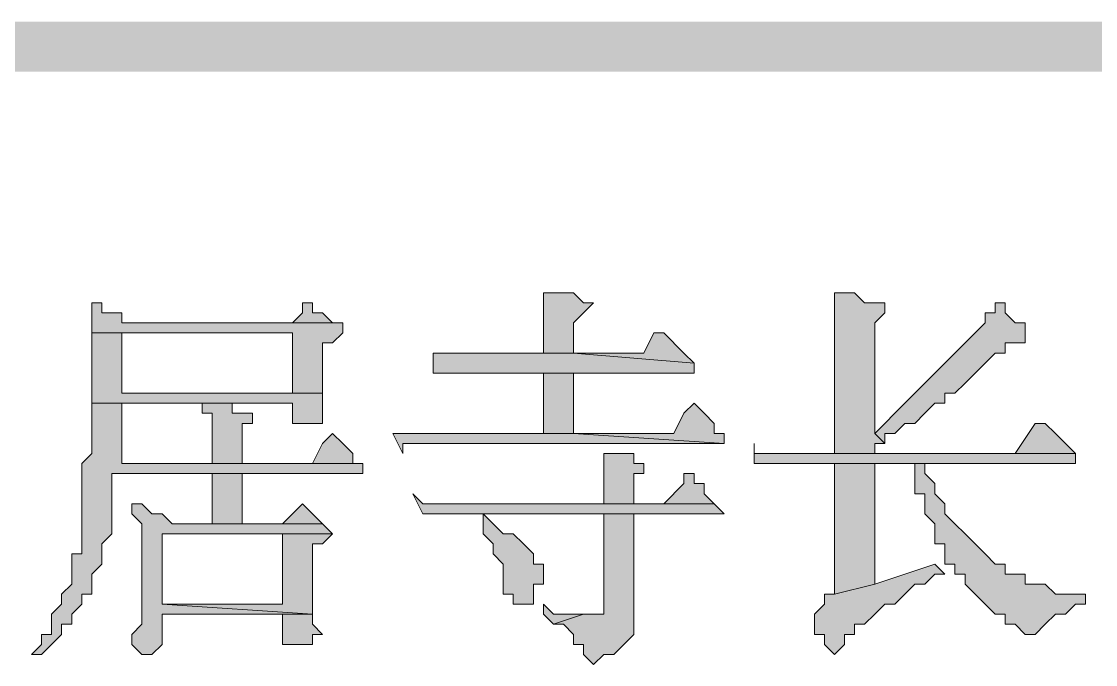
# Model space of a CAD drawing. Header units: millimetres. Extents: x 6 to 291, y 4 to 206.
# Drawn here: x 238.845 to 243.374, y 13.843 to 16.552 of the extents above; entities that cross this region are included whole.
import ezdxf

# ---------------------------------------------------------------- set-up
doc = ezdxf.new("R2010")
doc.units = ezdxf.units.MM
doc.layers.add('C00-00-00', color=7, linetype='Continuous')

msp = doc.modelspace()

# ---------------------------------------------------------------- hatches: boundary and pattern name
at = {"layer": 'C00-00-00'}
h = msp.add_hatch(color=256, dxfattribs=at)
h.dxf.hatch_style = 2
h.paths.add_polyline_path([(286.342664, 16.340669), (286.342664, 16.552333), (101.388337, 16.340669)])
h = msp.add_hatch(color=256, dxfattribs=at)
h.dxf.hatch_style = 2
h.paths.add_polyline_path([(286.342664, 16.552333), (101.388337, 16.340669), (101.388337, 16.552333)])
h = msp.add_hatch(color=256, dxfattribs=at)
h.dxf.hatch_style = 2
h.paths.add_polyline_path([(241.045994, 15.409331), (241.045994, 15.155331), (240.622661, 15.155331), (241.172994, 15.155331), (241.172994, 15.282331), (241.215328, 15.324664), (241.257661, 15.366997), (241.215328, 15.366997), (241.172994, 15.409331), (241.130661, 15.409331), (241.088328, 15.409331)])
h = msp.add_hatch(color=256, dxfattribs=at)
h.dxf.hatch_style = 2
h.paths.add_polyline_path([(242.273665, 15.409331), (242.273665, 14.731997), (241.977331, 14.731997), (242.442998, 14.731997), (242.442998, 14.774331), (242.485331, 14.774331), (242.442998, 14.816664), (242.442998, 15.282331), (242.485331, 15.324664), (242.485331, 15.366997), (242.442998, 15.366997), (242.400665, 15.366997), (242.358331, 15.409331)])
h = msp.add_hatch(color=256, dxfattribs=at)
h.dxf.hatch_style = 2
h.paths.add_polyline_path([(239.141007, 15.367004), (239.141007, 15.240004), (239.987674, 15.240004), (239.987674, 14.986004), (239.268007, 14.986004), (240.114674, 14.986004), (240.114674, 15.197671), (240.157007, 15.197671), (240.19934, 15.240004), (240.19934, 15.282338), (240.157007, 15.282338), (239.268007, 15.282338), (239.268007, 15.324671), (239.225674, 15.324671), (239.18334, 15.324671), (239.18334, 15.367004)])
h = msp.add_hatch(color=256, dxfattribs=at)
h.dxf.hatch_style = 2
h.paths.add_polyline_path([(240.030003, 15.367004), (240.030003, 15.324671), (239.98767, 15.282338), (239.310337, 15.282338), (240.157003, 15.282338), (240.11467, 15.324671), (240.072337, 15.324671), (240.072337, 15.367004)])
h = msp.add_hatch(color=256, dxfattribs=at)
h.dxf.hatch_style = 2
h.paths.add_polyline_path([(242.950997, 15.367004), (242.950997, 15.324671), (242.908664, 15.324671), (242.908664, 15.282338), (242.866331, 15.240004), (242.823997, 15.197671), (242.781664, 15.155338), (242.739331, 15.113004), (242.696997, 15.070671), (242.654664, 15.028338), (242.612331, 14.986004), (242.569997, 14.943671), (242.527664, 14.901338), (242.485331, 14.859004), (242.442997, 14.816671), (242.485331, 14.774338), (242.485331, 14.816671), (242.527664, 14.816671), (242.569997, 14.859004), (242.612331, 14.859004), (242.654664, 14.901338), (242.696997, 14.943671), (242.739331, 14.943671), (242.739331, 14.986004), (242.781664, 14.986004), (242.823997, 15.028338), (242.866331, 15.070671), (242.908664, 15.113004), (242.950997, 15.155338), (242.993331, 15.155338), (242.993331, 15.197671), (243.035664, 15.197671), (243.077997, 15.197671), (243.077997, 15.240004), (243.077997, 15.282338), (243.035664, 15.282338), (242.993331, 15.324671), (242.993331, 15.367004)])
h = msp.add_hatch(color=256, dxfattribs=at)
h.dxf.hatch_style = 2
h.paths.add_polyline_path([(239.141007, 15.24001), (239.141007, 14.943676), (239.987674, 14.943676), (239.987674, 14.85901), (240.030007, 14.85901), (240.07234, 14.85901), (240.114674, 14.85901), (240.114674, 14.901343), (240.114674, 14.98601), (239.268007, 14.98601), (239.268007, 15.028343), (239.268007, 15.070676), (239.268007, 15.11301), (239.268007, 15.155343), (239.268007, 15.24001), (239.987674, 15.24001)])
h = msp.add_hatch(color=256, dxfattribs=at)
h.dxf.hatch_style = 2
h.paths.add_polyline_path([(241.554006, 15.24001), (241.511672, 15.24001), (241.469339, 15.155343), (241.173006, 15.155343), (241.681006, 15.11301), (241.638672, 15.155343)])
h = msp.add_hatch(color=256, dxfattribs=at)
h.dxf.hatch_style = 2
h.paths.add_polyline_path([(240.580341, 15.155341), (240.580341, 15.070674), (240.622674, 15.070674), (241.681008, 15.070674), (241.681008, 15.113008), (241.173008, 15.155341)])
h = msp.add_hatch(color=256, dxfattribs=at)
h.dxf.hatch_style = 2
h.paths.add_polyline_path([(241.173005, 15.070672), (241.045994, 15.070672), (241.045994, 14.816666), (240.495672, 14.816666), (241.173005, 14.816666)])
h = msp.add_hatch(color=256, dxfattribs=at)
h.dxf.hatch_style = 2
h.paths.add_polyline_path([(239.141007, 14.943661), (239.141007, 14.731995), (239.098674, 14.689661), (239.098674, 14.520328), (239.098674, 14.477995), (239.098674, 14.308661), (239.05634, 14.308661), (239.05634, 14.223995), (239.05634, 14.181661), (239.014007, 14.139328), (239.014007, 14.096995), (238.971674, 14.054661), (238.971674, 14.012328), (238.971674, 13.969995), (238.92934, 13.969995), (238.92934, 13.927661), (238.887007, 13.885328), (238.92934, 13.885328), (238.971674, 13.927661), (239.014007, 13.969995), (239.014007, 14.012328), (239.05634, 14.012328), (239.05634, 14.054661), (239.098674, 14.096995), (239.098674, 14.139328), (239.141007, 14.139328), (239.141007, 14.181661), (239.141007, 14.223995), (239.18334, 14.266328), (239.18334, 14.308661), (239.18334, 14.350995), (239.225674, 14.393328), (239.225674, 14.477995), (239.225674, 14.647328), (239.649007, 14.647328), (240.284007, 14.647328), (240.284007, 14.689661), (239.776007, 14.689661), (239.268007, 14.689661), (239.268007, 14.943661), (239.987674, 14.943661)])
h = msp.add_hatch(color=256, dxfattribs=at)
h.dxf.hatch_style = 2
h.paths.add_polyline_path([(239.60666, 14.943661), (239.60666, 14.901328), (239.648994, 14.901328), (239.648994, 14.689661), (239.267994, 14.689661), (239.775994, 14.689661), (239.775994, 14.816661), (239.775994, 14.858995), (239.818327, 14.858995), (239.818327, 14.901328), (239.775994, 14.901328), (239.73366, 14.901328), (239.73366, 14.943661), (239.691327, 14.943661)])
h = msp.add_hatch(color=256, dxfattribs=at)
h.dxf.hatch_style = 2
h.paths.add_polyline_path([(241.681001, 14.943661), (241.638667, 14.901328), (241.596334, 14.816661), (241.173001, 14.816661), (241.808001, 14.774328), (241.808001, 14.816661), (241.765667, 14.816661), (241.765667, 14.858995), (241.723334, 14.901328)])
h = msp.add_hatch(color=256, dxfattribs=at)
h.dxf.hatch_style = 2
h.paths.add_polyline_path([(243.120335, 14.859009), (243.035668, 14.732009), (242.443001, 14.732009), (243.289668, 14.732009), (243.247335, 14.774342), (243.205001, 14.816675), (243.162668, 14.859009)])
h = msp.add_hatch(color=256, dxfattribs=at)
h.dxf.hatch_style = 2
h.paths.add_polyline_path([(240.156998, 14.816666), (240.114665, 14.774333), (240.072331, 14.689666), (239.775998, 14.689666), (240.283998, 14.689666), (240.241665, 14.689666), (240.241665, 14.732), (240.199331, 14.774333)])
h = msp.add_hatch(color=256, dxfattribs=at)
h.dxf.hatch_style = 2
h.paths.add_polyline_path([(240.411004, 14.816666), (240.453337, 14.732), (240.453337, 14.774333), (241.808004, 14.774333), (241.173004, 14.816666)])
h = msp.add_hatch(color=256, dxfattribs=at)
h.dxf.hatch_style = 2
h.paths.add_polyline_path([(241.935006, 14.77434), (241.935006, 14.689674), (243.24734, 14.689674), (243.289673, 14.689674), (243.289673, 14.732007), (241.935006, 14.732007)])
h = msp.add_hatch(color=256, dxfattribs=at)
h.dxf.hatch_style = 2
h.paths.add_polyline_path([(241.3, 14.731998), (241.3, 14.520331), (240.580333, 14.520331), (241.427, 14.520331), (241.427, 14.647331), (241.469333, 14.647331), (241.469333, 14.689665), (241.427, 14.689665), (241.427, 14.731998), (241.384667, 14.731998), (241.342333, 14.731998)])
h = msp.add_hatch(color=256, dxfattribs=at)
h.dxf.hatch_style = 2
h.paths.add_polyline_path([(242.273665, 14.689672), (242.273665, 14.181672), (242.273665, 14.139338), (242.442998, 14.181672), (242.442998, 14.689672), (242.612331, 14.689672)])
h = msp.add_hatch(color=256, dxfattribs=at)
h.dxf.hatch_style = 2
h.paths.add_polyline_path([(242.654665, 14.689672), (242.273665, 14.689672), (242.612332, 14.689672), (242.612332, 14.647338), (242.612332, 14.605005), (242.612332, 14.562672), (242.654665, 14.562672), (242.654665, 14.520338), (242.654665, 14.478005), (242.696999, 14.435672), (242.696999, 14.393338), (242.696999, 14.351005), (242.739332, 14.351005), (242.739332, 14.308672), (242.739332, 14.266338), (242.781665, 14.266338), (242.781665, 14.224005), (242.823999, 14.224005), (242.823999, 14.181672), (242.866332, 14.139338), (242.908665, 14.097005), (242.950999, 14.054672), (242.993332, 14.054672), (242.993332, 14.012338), (243.035665, 14.012338), (243.077999, 13.970005), (243.120332, 13.970005), (243.162665, 14.012338), (243.204999, 14.054672), (243.247332, 14.054672), (243.289665, 14.097005), (243.331999, 14.097005), (243.331999, 14.139338), (243.247332, 14.139338), (243.204999, 14.139338), (243.162665, 14.181672), (243.120332, 14.181672), (243.077999, 14.181672), (243.077999, 14.224005), (243.035665, 14.224005), (242.993332, 14.224005), (242.993332, 14.266338), (242.950999, 14.266338), (242.908665, 14.308672), (242.866332, 14.351005), (242.823999, 14.393338), (242.781665, 14.435672), (242.739332, 14.478005), (242.739332, 14.520338), (242.696999, 14.562672), (242.696999, 14.605005), (242.654665, 14.647338)])
h = msp.add_hatch(color=256, dxfattribs=at)
h.dxf.hatch_style = 2
h.paths.add_polyline_path([(239.775997, 14.435666), (239.775997, 14.647329), (239.649003, 14.647329), (239.649003, 14.435666)])
h = msp.add_hatch(color=256, dxfattribs=at)
h.dxf.hatch_style = 2
h.paths.add_polyline_path([(241.638674, 14.647329), (241.638674, 14.604996), (241.554008, 14.520329), (241.427008, 14.520329), (241.765674, 14.520329), (241.723341, 14.562663), (241.723341, 14.604996), (241.681008, 14.604996), (241.681008, 14.647329)])
h = msp.add_hatch(color=256, dxfattribs=at)
h.dxf.hatch_style = 2
h.paths.add_polyline_path([(240.495672, 14.562677), (240.538006, 14.47801), (241.808006, 14.47801), (241.765672, 14.520343), (241.427006, 14.520343), (240.538006, 14.520343)])
h = msp.add_hatch(color=256, dxfattribs=at)
h.dxf.hatch_style = 2
h.paths.add_polyline_path([(239.310328, 14.520334), (239.310328, 14.478001), (239.352661, 14.435668), (239.352661, 14.012334), (239.310328, 13.970001), (239.310328, 13.927668), (239.352661, 13.885334), (239.394995, 13.885334), (239.437328, 13.927668), (239.437328, 14.054668), (239.945328, 14.054668), (240.072328, 14.054668), (239.437328, 14.097001), (239.437328, 14.393334), (239.945328, 14.393334), (240.156995, 14.393334), (240.114661, 14.435668), (239.479661, 14.435668), (239.437328, 14.478001), (239.394995, 14.478001), (239.352661, 14.520334)])
h = msp.add_hatch(color=256, dxfattribs=at)
h.dxf.hatch_style = 2
h.paths.add_polyline_path([(240.030003, 14.520334), (239.98767, 14.478001), (239.945337, 14.435668), (239.47967, 14.435668), (240.11467, 14.435668), (240.072337, 14.478001)])
h = msp.add_hatch(color=256, dxfattribs=at)
h.dxf.hatch_style = 2
h.paths.add_polyline_path([(240.792004, 14.478008), (240.792004, 14.435675), (240.792004, 14.393342), (240.834338, 14.351008), (240.834338, 14.308675), (240.876671, 14.266342), (240.876671, 14.224008), (240.876671, 14.139342), (240.919004, 14.139342), (240.919004, 14.097008), (240.961338, 14.097008), (241.003671, 14.097008), (241.003671, 14.139342), (241.003671, 14.181675), (241.046004, 14.181675), (241.046004, 14.266342), (241.003671, 14.266342), (241.003671, 14.308675), (240.961338, 14.351008), (240.919004, 14.393342), (240.876671, 14.393342), (240.834338, 14.435675)])
h = msp.add_hatch(color=256, dxfattribs=at)
h.dxf.hatch_style = 2
h.paths.add_polyline_path([(241.426995, 14.478008), (241.299995, 14.478008), (241.299995, 14.097008), (241.299995, 14.054675), (241.257661, 14.054675), (241.215328, 14.054675), (241.088328, 14.012342), (241.130661, 14.012342), (241.172995, 13.970008), (241.172995, 13.927675), (241.215328, 13.927675), (241.215328, 13.885342), (241.257661, 13.843008), (241.299995, 13.885342), (241.342328, 13.885342), (241.384661, 13.927675), (241.426995, 13.970008), (241.426995, 14.012342)])
h = msp.add_hatch(color=256, dxfattribs=at)
h.dxf.hatch_style = 2
h.paths.add_polyline_path([(240.156998, 14.39334), (239.945331, 14.39334), (239.945331, 14.097006), (239.437331, 14.097006), (240.072331, 14.054673), (240.072331, 14.351006), (240.114665, 14.351006)])
h = msp.add_hatch(color=256, dxfattribs=at)
h.dxf.hatch_style = 2
h.paths.add_polyline_path([(242.697008, 14.266329), (242.443008, 14.181662), (242.273674, 14.139329), (242.231341, 14.139329), (242.231341, 14.096995), (242.189008, 14.054662), (242.189008, 14.012329), (242.189008, 13.969995), (242.231341, 13.969995), (242.231341, 13.927662), (242.273674, 13.885329), (242.316008, 13.927662), (242.316008, 13.969995), (242.358341, 13.969995), (242.358341, 14.012329), (242.400674, 14.012329), (242.443008, 14.054662), (242.485341, 14.096995), (242.527674, 14.096995), (242.570008, 14.139329), (242.612341, 14.181662), (242.654674, 14.181662), (242.697008, 14.223995), (242.739341, 14.223995)])
h = msp.add_hatch(color=256, dxfattribs=at)
h.dxf.hatch_style = 2
h.paths.add_polyline_path([(241.045994, 14.097008), (241.045994, 14.054674), (241.088328, 14.012341), (241.215328, 14.054674), (241.172994, 14.054674), (241.088328, 14.054674)])
h = msp.add_hatch(color=256, dxfattribs=at)
h.dxf.hatch_style = 2
h.paths.add_polyline_path([(240.072329, 14.054665), (239.945329, 14.054665), (239.945329, 13.927665), (239.987663, 13.927665), (240.029996, 13.927665), (240.072329, 13.927665), (240.072329, 13.969999), (240.114663, 13.969999), (240.072329, 14.012332)])

# ---------------------------------------------------------------- linework, layer by layer
at = {"layer": 'C00-00-00', "lineweight": 13}
for points in [[(241.045994, 15.409331), (241.045994, 15.155331), (240.622661, 15.155331), (241.172994, 15.155331), (241.172994, 15.282331), (241.215328, 15.324664), (241.257661, 15.366997), (241.215328, 15.366997), (241.172994, 15.409331), (241.130661, 15.409331), (241.088328, 15.409331)], [(242.273665, 15.409331), (242.273665, 14.731997), (241.977331, 14.731997), (242.442998, 14.731997), (242.442998, 14.774331), (242.485331, 14.774331), (242.442998, 14.816664), (242.442998, 15.282331), (242.485331, 15.324664), (242.485331, 15.366997), (242.442998, 15.366997), (242.400665, 15.366997), (242.358331, 15.409331)], [(239.141007, 15.367004), (239.141007, 15.240004), (239.987674, 15.240004), (239.987674, 14.986004), (239.268007, 14.986004), (240.114674, 14.986004), (240.114674, 15.197671), (240.157007, 15.197671), (240.19934, 15.240004), (240.19934, 15.282338), (240.157007, 15.282338), (239.268007, 15.282338), (239.268007, 15.324671), (239.225674, 15.324671), (239.18334, 15.324671), (239.18334, 15.367004)], [(240.030003, 15.367004), (240.030003, 15.324671), (239.98767, 15.282338), (239.310337, 15.282338), (240.157003, 15.282338), (240.11467, 15.324671), (240.072337, 15.324671), (240.072337, 15.367004)], [(242.950997, 15.367004), (242.950997, 15.324671), (242.908664, 15.324671), (242.908664, 15.282338), (242.866331, 15.240004), (242.823997, 15.197671), (242.781664, 15.155338), (242.739331, 15.113004), (242.696997, 15.070671), (242.654664, 15.028338), (242.612331, 14.986004), (242.569997, 14.943671), (242.527664, 14.901338), (242.485331, 14.859004), (242.442997, 14.816671), (242.485331, 14.774338), (242.485331, 14.816671), (242.527664, 14.816671), (242.569997, 14.859004), (242.612331, 14.859004), (242.654664, 14.901338), (242.696997, 14.943671), (242.739331, 14.943671), (242.739331, 14.986004), (242.781664, 14.986004), (242.823997, 15.028338), (242.866331, 15.070671), (242.908664, 15.113004), (242.950997, 15.155338), (242.993331, 15.155338), (242.993331, 15.197671), (243.035664, 15.197671), (243.077997, 15.197671), (243.077997, 15.240004), (243.077997, 15.282338), (243.035664, 15.282338), (242.993331, 15.324671), (242.993331, 15.367004)], [(239.141007, 15.24001), (239.141007, 14.943676), (239.987674, 14.943676), (239.987674, 14.85901), (240.030007, 14.85901), (240.07234, 14.85901), (240.114674, 14.85901), (240.114674, 14.901343), (240.114674, 14.98601), (239.268007, 14.98601), (239.268007, 15.028343), (239.268007, 15.070676), (239.268007, 15.11301), (239.268007, 15.155343), (239.268007, 15.24001), (239.987674, 15.24001)], [(241.554006, 15.24001), (241.511672, 15.24001), (241.469339, 15.155343), (241.173006, 15.155343), (241.681006, 15.11301), (241.638672, 15.155343)], [(240.580341, 15.155341), (240.580341, 15.070674), (240.622674, 15.070674), (241.681008, 15.070674), (241.681008, 15.113008), (241.173008, 15.155341)], [(241.173005, 15.070672), (241.045994, 15.070672), (241.045994, 14.816666), (240.495672, 14.816666), (241.173005, 14.816666)], [(239.141007, 14.943661), (239.141007, 14.731995), (239.098674, 14.689661), (239.098674, 14.520328), (239.098674, 14.477995), (239.098674, 14.308661), (239.05634, 14.308661), (239.05634, 14.223995), (239.05634, 14.181661), (239.014007, 14.139328), (239.014007, 14.096995), (238.971674, 14.054661), (238.971674, 14.012328), (238.971674, 13.969995), (238.92934, 13.969995), (238.92934, 13.927661), (238.887007, 13.885328), (238.92934, 13.885328), (238.971674, 13.927661), (239.014007, 13.969995), (239.014007, 14.012328), (239.05634, 14.012328), (239.05634, 14.054661), (239.098674, 14.096995), (239.098674, 14.139328), (239.141007, 14.139328), (239.141007, 14.181661), (239.141007, 14.223995), (239.18334, 14.266328), (239.18334, 14.308661), (239.18334, 14.350995), (239.225674, 14.393328), (239.225674, 14.477995), (239.225674, 14.647328), (239.649007, 14.647328), (240.284007, 14.647328), (240.284007, 14.689661), (239.776007, 14.689661), (239.268007, 14.689661), (239.268007, 14.943661), (239.987674, 14.943661)], [(239.60666, 14.943661), (239.60666, 14.901328), (239.648994, 14.901328), (239.648994, 14.689661), (239.267994, 14.689661), (239.775994, 14.689661), (239.775994, 14.816661), (239.775994, 14.858995), (239.818327, 14.858995), (239.818327, 14.901328), (239.775994, 14.901328), (239.73366, 14.901328), (239.73366, 14.943661), (239.691327, 14.943661)], [(241.681001, 14.943661), (241.638667, 14.901328), (241.596334, 14.816661), (241.173001, 14.816661), (241.808001, 14.774328), (241.808001, 14.816661), (241.765667, 14.816661), (241.765667, 14.858995), (241.723334, 14.901328)], [(243.120335, 14.859009), (243.035668, 14.732009), (242.443001, 14.732009), (243.289668, 14.732009), (243.247335, 14.774342), (243.205001, 14.816675), (243.162668, 14.859009)], [(240.156998, 14.816666), (240.114665, 14.774333), (240.072331, 14.689666), (239.775998, 14.689666), (240.283998, 14.689666), (240.241665, 14.689666), (240.241665, 14.732), (240.199331, 14.774333)], [(240.411004, 14.816666), (240.453337, 14.732), (240.453337, 14.774333), (241.808004, 14.774333), (241.173004, 14.816666)], [(241.935006, 14.77434), (241.935006, 14.689674), (243.24734, 14.689674), (243.289673, 14.689674), (243.289673, 14.732007), (241.935006, 14.732007)], [(241.3, 14.731998), (241.3, 14.520331), (240.580333, 14.520331), (241.427, 14.520331), (241.427, 14.647331), (241.469333, 14.647331), (241.469333, 14.689665), (241.427, 14.689665), (241.427, 14.731998), (241.384667, 14.731998), (241.342333, 14.731998)], [(242.273665, 14.689672), (242.273665, 14.181672), (242.273665, 14.139338), (242.442998, 14.181672), (242.442998, 14.689672), (242.612331, 14.689672)], [(242.654665, 14.689672), (242.273665, 14.689672), (242.612332, 14.689672), (242.612332, 14.647338), (242.612332, 14.605005), (242.612332, 14.562672), (242.654665, 14.562672), (242.654665, 14.520338), (242.654665, 14.478005), (242.696999, 14.435672), (242.696999, 14.393338), (242.696999, 14.351005), (242.739332, 14.351005), (242.739332, 14.308672), (242.739332, 14.266338), (242.781665, 14.266338), (242.781665, 14.224005), (242.823999, 14.224005), (242.823999, 14.181672), (242.866332, 14.139338), (242.908665, 14.097005), (242.950999, 14.054672), (242.993332, 14.054672), (242.993332, 14.012338), (243.035665, 14.012338), (243.077999, 13.970005), (243.120332, 13.970005), (243.162665, 14.012338), (243.204999, 14.054672), (243.247332, 14.054672), (243.289665, 14.097005), (243.331999, 14.097005), (243.331999, 14.139338), (243.247332, 14.139338), (243.204999, 14.139338), (243.162665, 14.181672), (243.120332, 14.181672), (243.077999, 14.181672), (243.077999, 14.224005), (243.035665, 14.224005), (242.993332, 14.224005), (242.993332, 14.266338), (242.950999, 14.266338), (242.908665, 14.308672), (242.866332, 14.351005), (242.823999, 14.393338), (242.781665, 14.435672), (242.739332, 14.478005), (242.739332, 14.520338), (242.696999, 14.562672), (242.696999, 14.605005), (242.654665, 14.647338)], [(239.775997, 14.435666), (239.775997, 14.647329), (239.649003, 14.647329), (239.649003, 14.435666)], [(241.638674, 14.647329), (241.638674, 14.604996), (241.554008, 14.520329), (241.427008, 14.520329), (241.765674, 14.520329), (241.723341, 14.562663), (241.723341, 14.604996), (241.681008, 14.604996), (241.681008, 14.647329)], [(240.495672, 14.562677), (240.538006, 14.47801), (241.808006, 14.47801), (241.765672, 14.520343), (241.427006, 14.520343), (240.538006, 14.520343)], [(239.310328, 14.520334), (239.310328, 14.478001), (239.352661, 14.435668), (239.352661, 14.012334), (239.310328, 13.970001), (239.310328, 13.927668), (239.352661, 13.885334), (239.394995, 13.885334), (239.437328, 13.927668), (239.437328, 14.054668), (239.945328, 14.054668), (240.072328, 14.054668), (239.437328, 14.097001), (239.437328, 14.393334), (239.945328, 14.393334), (240.156995, 14.393334), (240.114661, 14.435668), (239.479661, 14.435668), (239.437328, 14.478001), (239.394995, 14.478001), (239.352661, 14.520334)], [(240.030003, 14.520334), (239.98767, 14.478001), (239.945337, 14.435668), (239.47967, 14.435668), (240.11467, 14.435668), (240.072337, 14.478001)], [(240.792004, 14.478008), (240.792004, 14.435675), (240.792004, 14.393342), (240.834338, 14.351008), (240.834338, 14.308675), (240.876671, 14.266342), (240.876671, 14.224008), (240.876671, 14.139342), (240.919004, 14.139342), (240.919004, 14.097008), (240.961338, 14.097008), (241.003671, 14.097008), (241.003671, 14.139342), (241.003671, 14.181675), (241.046004, 14.181675), (241.046004, 14.266342), (241.003671, 14.266342), (241.003671, 14.308675), (240.961338, 14.351008), (240.919004, 14.393342), (240.876671, 14.393342), (240.834338, 14.435675)], [(241.426995, 14.478008), (241.299995, 14.478008), (241.299995, 14.097008), (241.299995, 14.054675), (241.257661, 14.054675), (241.215328, 14.054675), (241.088328, 14.012342), (241.130661, 14.012342), (241.172995, 13.970008), (241.172995, 13.927675), (241.215328, 13.927675), (241.215328, 13.885342), (241.257661, 13.843008), (241.299995, 13.885342), (241.342328, 13.885342), (241.384661, 13.927675), (241.426995, 13.970008), (241.426995, 14.012342)], [(240.156998, 14.39334), (239.945331, 14.39334), (239.945331, 14.097006), (239.437331, 14.097006), (240.072331, 14.054673), (240.072331, 14.351006), (240.114665, 14.351006)], [(242.697008, 14.266329), (242.443008, 14.181662), (242.273674, 14.139329), (242.231341, 14.139329), (242.231341, 14.096995), (242.189008, 14.054662), (242.189008, 14.012329), (242.189008, 13.969995), (242.231341, 13.969995), (242.231341, 13.927662), (242.273674, 13.885329), (242.316008, 13.927662), (242.316008, 13.969995), (242.358341, 13.969995), (242.358341, 14.012329), (242.400674, 14.012329), (242.443008, 14.054662), (242.485341, 14.096995), (242.527674, 14.096995), (242.570008, 14.139329), (242.612341, 14.181662), (242.654674, 14.181662), (242.697008, 14.223995), (242.739341, 14.223995)], [(241.045994, 14.097008), (241.045994, 14.054674), (241.088328, 14.012341), (241.215328, 14.054674), (241.172994, 14.054674), (241.088328, 14.054674)], [(240.072329, 14.054665), (239.945329, 14.054665), (239.945329, 13.927665), (239.987663, 13.927665), (240.029996, 13.927665), (240.072329, 13.927665), (240.072329, 13.969999), (240.114663, 13.969999), (240.072329, 14.012332)]]:
    msp.add_lwpolyline(points, close=True, dxfattribs=at)

doc.saveas('drawing.dxf')
